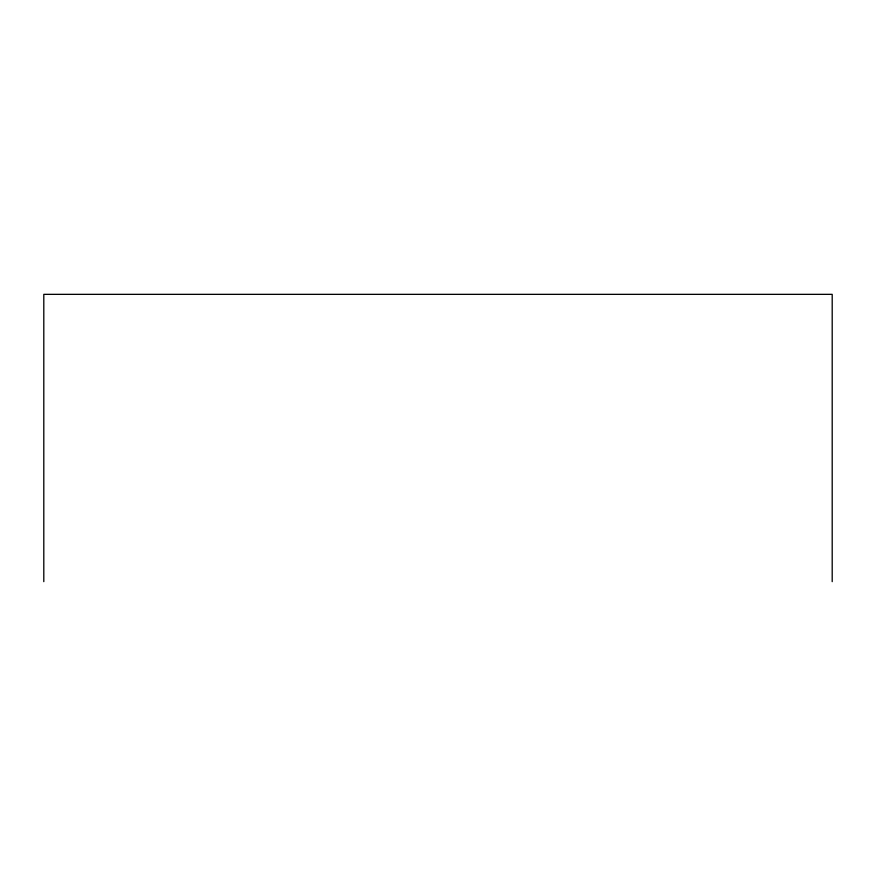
<?xml version="1.0" encoding="UTF-8"?>
<svg xmlns="http://www.w3.org/2000/svg" width="876" height="876" viewBox="0 0 876 876"><rect width="100%" height="100%" fill="white"/><g stroke="black" fill="none" stroke-linecap="round" stroke-linejoin="round"><path stroke-width="1.31" d="M832.2 581.653L832.2 294.347L43.8 294.347L43.8 581.653"/></g></svg>
